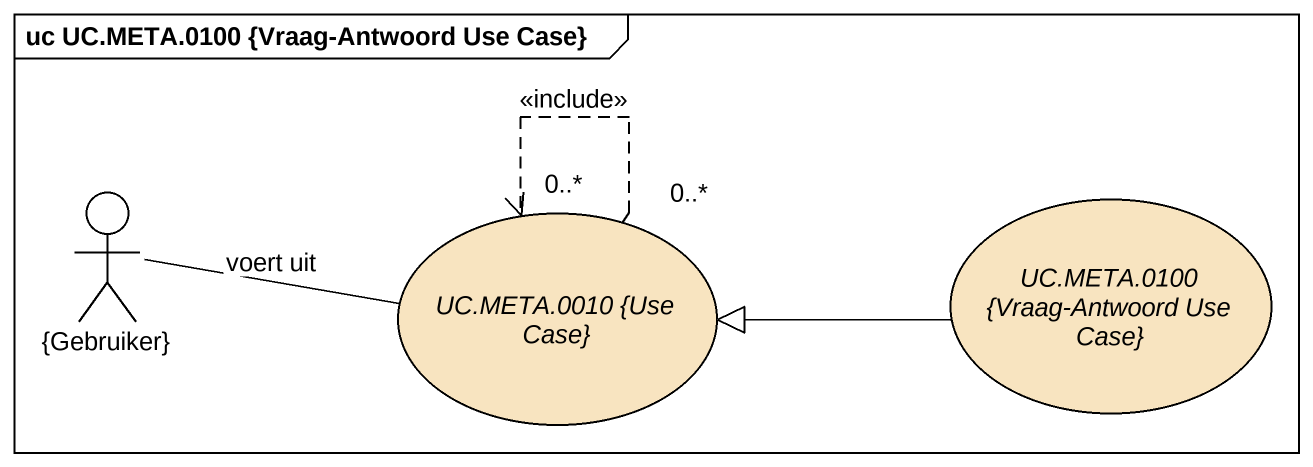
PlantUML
@startuml
mainframe uc UC.META.0100 {Vraag-Antwoord Use Case}
actor "{Gebruiker}" as Gebruiker
usecase "UC.META.0010 {Use Case}" as UC_META_0010_Use_Case #F8E4C0
usecase "UC.META.0100 {Vraag-Antwoord Use Case}" as UC_META_0100_Vraag_Antwoord #F8E4C0
Gebruiker -right- UC_META_0010_Use_Case : voert uit
UC_META_0010_Use_Case "0..*" ..> "0..*" UC_META_0010_Use_Case : <<include>>
UC_META_0100_Vraag_Antwoord -left-|> UC_META_0010_Use_Case
@enduml
